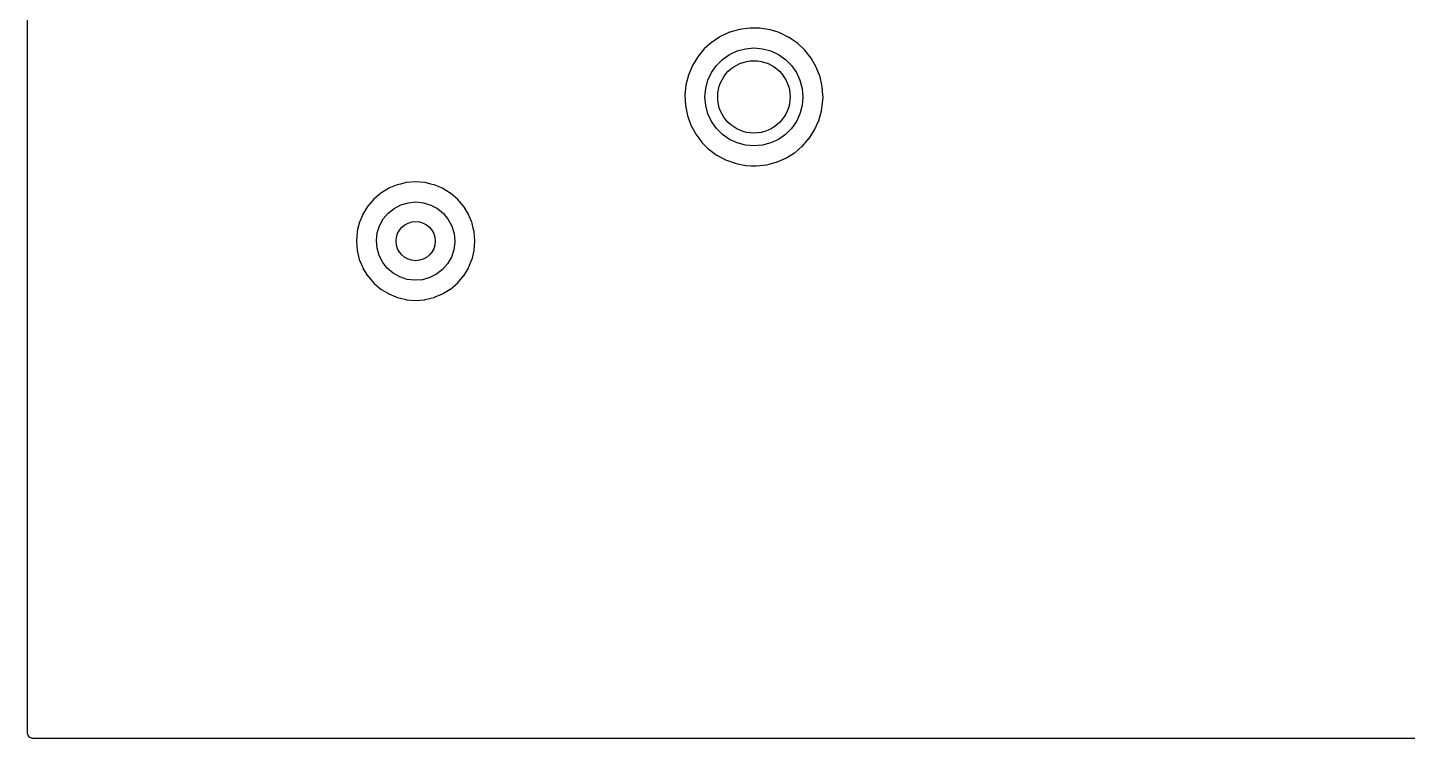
# Model space of a CAD drawing. Extents: x 51 to 243, y -135 to -54.
# Drawn here: x 51.31 to 86.53, y -135.38 to -117.23 of the extents above; entities that cross this region are included whole.
import ezdxf

# ---------------------------------------------------------------- set-up
doc = ezdxf.new("R2010")
doc.units = 0
doc.layers.add('BLACK', color=7, linetype='CONTINUOUS')

msp = doc.modelspace()

# ---------------------------------------------------------------- linework, layer by layer
at = {"layer": 'BLACK', "linetype": 'CONTINUOUS'}
for p, q in [((51.3085, -135.255), (51.3085, -53.9745)), ((69.4834, -117.275), (69.2324, -117.348)), ((69.7423, -117.24), (69.4834, -117.275)), ((69.747, -117.24), (69.7423, -117.24)), ((69.8899, -117.242), (69.747, -117.24)), ((69.747, -117.24), (69.747, -117.24)), ((70.0037, -117.243), (69.8899, -117.242)), ((70.2617, -117.285), (70.0037, -117.243)), ((70.2661, -117.287), (70.2617, -117.285)), ((70.4644, -117.35), (70.2661, -117.287)), ((68.7765, -117.601), (68.5815, -117.775)), ((68.7804, -117.598), (68.7765, -117.601)), ((68.9561, -117.483), (68.7804, -117.598)), ((68.7804, -117.598), (68.7804, -117.598)), ((68.9951, -117.458), (68.9561, -117.483)), ((69.1917, -117.367), (68.9951, -117.458)), ((69.2282, -117.35), (69.1917, -117.367)), ((69.2324, -117.348), (69.2282, -117.35)), ((69.2282, -117.35), (69.2282, -117.35)), ((70.5106, -117.365), (70.4644, -117.35)), ((70.5148, -117.367), (70.5106, -117.365)), ((70.7408, -117.479), (70.5148, -117.367)), ((70.5148, -117.367), (70.5148, -117.367)), ((70.745, -117.481), (70.7408, -117.479)), ((70.7488, -117.483), (70.745, -117.481)), ((70.7489, -117.483), (70.7488, -117.483)), ((70.8074, -117.524), (70.7489, -117.483)), ((70.9598, -117.63), (70.8074, -117.524)), ((71.1501, -117.809), (70.9598, -117.63)), ((68.4144, -117.976), (68.2788, -118.199)), ((68.5815, -117.775), (68.4144, -117.976)), ((69.0465, -118.042), (69.225, -117.917)), ((69.225, -117.917), (69.4225, -117.825)), ((69.4225, -117.825), (69.6329, -117.769)), ((69.6329, -117.769), (69.85, -117.75)), ((69.85, -117.75), (70.0671, -117.769)), ((70.0671, -117.769), (70.2775, -117.825)), ((70.2775, -117.825), (70.475, -117.917)), ((70.475, -117.917), (70.6535, -118.042)), ((71.312, -118.014), (71.1501, -117.809)), ((68.2788, -118.199), (68.1777, -118.44)), ((68.7675, -118.375), (68.8924, -118.197)), ((68.8924, -118.197), (69.0465, -118.042)), ((70.6535, -118.042), (70.8076, -118.197)), ((70.8076, -118.197), (70.9325, -118.375)), ((71.4416, -118.241), (71.312, -118.014)), ((71.5364, -118.484), (71.4416, -118.241)), ((68.1134, -118.694), (68.0872, -118.954)), ((68.1777, -118.44), (68.1134, -118.694)), ((68.619, -118.783), (68.6754, -118.572)), ((68.6754, -118.572), (68.7675, -118.375)), ((70.9325, -118.375), (71.0246, -118.572)), ((71.0246, -118.572), (71.081, -118.783)), ((71.5374, -118.489), (71.5364, -118.484)), ((71.5827, -118.689), (71.5374, -118.489)), ((71.5941, -118.739), (71.5827, -118.689)), ((68.0872, -118.954), (68.0997, -119.215)), ((68.6, -119), (68.619, -118.783)), ((68.619, -119.217), (68.6, -119)), ((71.081, -118.783), (71.1, -119)), ((71.1, -119), (71.081, -119.217)), ((71.61, -118.954), (71.5941, -118.739)), ((71.6134, -119), (71.61, -118.954)), ((71.611, -119.092), (71.6134, -119)), ((68.0997, -119.215), (68.1507, -119.471)), ((68.6754, -119.428), (68.619, -119.217)), ((71.081, -119.217), (71.0246, -119.428)), ((71.5071, -119.603), (71.578, -119.352)), ((71.578, -119.352), (71.5948, -119.219)), ((71.5948, -119.219), (71.6106, -119.095)), ((71.6106, -119.095), (71.611, -119.092)), ((71.6106, -119.095), (71.6106, -119.095)), ((68.1507, -119.471), (68.239, -119.717)), ((68.239, -119.717), (68.2412, -119.721)), ((68.2412, -119.721), (68.3058, -119.841)), ((68.7675, -119.625), (68.6754, -119.428)), ((68.8924, -119.803), (68.7675, -119.625)), ((70.9325, -119.625), (70.8076, -119.803)), ((71.0246, -119.428), (70.9325, -119.625)), ((71.3997, -119.841), (71.5071, -119.603)), ((68.3058, -119.841), (68.3627, -119.947)), ((68.3627, -119.947), (68.3655, -119.951)), ((68.3655, -119.951), (68.3655, -119.951)), ((68.3655, -119.951), (68.5163, -120.153)), ((69.0465, -119.958), (68.8924, -119.803)), ((69.225, -120.083), (69.0465, -119.958)), ((69.4225, -120.175), (69.225, -120.083)), ((70.475, -120.083), (70.2775, -120.175)), ((70.6535, -119.958), (70.475, -120.083)), ((70.8076, -119.803), (70.6535, -119.958)), ((71.1777, -120.153), (71.2553, -120.065)), ((71.2553, -120.065), (71.2583, -120.061)), ((71.2553, -120.065), (71.2553, -120.065)), ((71.2583, -120.061), (71.3997, -119.841)), ((68.5163, -120.153), (68.5163, -120.153)), ((68.5163, -120.153), (68.5191, -120.157)), ((68.5191, -120.157), (68.5224, -120.16)), ((68.5224, -120.16), (68.5224, -120.16)), ((68.5224, -120.16), (68.7014, -120.338)), ((68.7014, -120.338), (68.7047, -120.341)), ((68.7047, -120.341), (68.7085, -120.344)), ((68.7085, -120.344), (68.7085, -120.344)), ((68.7085, -120.344), (68.9117, -120.493)), ((69.6329, -120.231), (69.4225, -120.175)), ((69.85, -120.25), (69.6329, -120.231)), ((70.0671, -120.231), (69.85, -120.25)), ((70.2775, -120.175), (70.0671, -120.231)), ((70.7032, -120.54), (70.8825, -120.429)), ((70.8825, -120.429), (70.8865, -120.427)), ((70.8825, -120.429), (70.8825, -120.429)), ((70.8865, -120.427), (70.8901, -120.424)), ((70.8901, -120.424), (71.0824, -120.261)), ((70.8901, -120.424), (70.8901, -120.424)), ((71.0824, -120.261), (71.086, -120.258)), ((71.0824, -120.261), (71.0824, -120.261)), ((71.086, -120.258), (71.1777, -120.153)), ((68.9117, -120.493), (68.9155, -120.495)), ((68.9155, -120.495), (68.9197, -120.498)), ((68.9197, -120.498), (68.9197, -120.498)), ((68.9197, -120.498), (69.1427, -120.615)), ((69.1427, -120.615), (69.1427, -120.615)), ((69.1427, -120.615), (69.1468, -120.617)), ((69.1468, -120.617), (69.3936, -120.703)), ((69.3936, -120.703), (69.3982, -120.704)), ((69.3982, -120.704), (69.6458, -120.751)), ((69.6458, -120.751), (69.6458, -120.751)), ((69.6458, -120.751), (69.6504, -120.752)), ((69.6504, -120.752), (69.781, -120.757)), ((69.781, -120.757), (69.9069, -120.762)), ((69.9069, -120.762), (69.9069, -120.762)), ((69.9069, -120.762), (69.9115, -120.762)), ((69.9115, -120.762), (69.9987, -120.753)), ((69.9987, -120.753), (70.1667, -120.734)), ((70.1667, -120.734), (70.1667, -120.734)), ((70.1667, -120.734), (70.1714, -120.734)), ((70.1714, -120.734), (70.1759, -120.733)), ((70.1759, -120.733), (70.4196, -120.669)), ((70.4196, -120.669), (70.4241, -120.667)), ((70.4196, -120.669), (70.4196, -120.669)), ((70.4241, -120.667), (70.6643, -120.564)), ((70.6643, -120.564), (70.7032, -120.54)), ((60.3246, -121.458), (60.144, -121.612)), ((60.3288, -121.455), (60.3246, -121.458)), ((60.5228, -121.336), (60.3288, -121.455)), ((60.3288, -121.455), (60.3288, -121.455)), ((60.527, -121.334), (60.5228, -121.336)), ((60.5316, -121.332), (60.527, -121.334)), ((60.7418, -121.245), (60.5316, -121.332)), ((60.5316, -121.332), (60.5316, -121.332)), ((60.7464, -121.243), (60.7418, -121.245)), ((60.7418, -121.245), (60.7418, -121.245)), ((60.8266, -121.224), (60.7464, -121.243)), ((60.9725, -121.189), (60.8266, -121.224)), ((60.9773, -121.187), (60.9725, -121.189)), ((60.9725, -121.189), (60.9725, -121.189)), ((61.214, -121.169), (60.9773, -121.187)), ((61.4507, -121.187), (61.214, -121.169)), ((61.4555, -121.189), (61.4507, -121.187)), ((61.6014, -121.224), (61.4555, -121.189)), ((61.4555, -121.189), (61.4555, -121.189)), ((61.6816, -121.243), (61.6014, -121.224)), ((61.6862, -121.245), (61.6816, -121.243)), ((61.8964, -121.332), (61.6862, -121.245)), ((61.6862, -121.245), (61.6862, -121.245)), ((61.901, -121.334), (61.8964, -121.332)), ((61.8964, -121.332), (61.8964, -121.332)), ((61.9052, -121.336), (61.901, -121.334)), ((62.0992, -121.455), (61.9052, -121.336)), ((62.1034, -121.458), (62.0992, -121.455)), ((62.0992, -121.455), (62.0992, -121.455)), ((62.284, -121.612), (62.1034, -121.458)), ((59.9872, -121.797), (59.9077, -121.927)), ((59.9898, -121.793), (59.9872, -121.797)), ((59.9872, -121.797), (59.9872, -121.797)), ((60.144, -121.612), (59.9898, -121.793)), ((60.5143, -121.968), (60.6664, -121.845)), ((60.6664, -121.845), (60.8394, -121.755)), ((60.8394, -121.755), (61.0266, -121.7)), ((61.0266, -121.7), (61.221, -121.682)), ((61.221, -121.682), (61.4151, -121.702)), ((61.4151, -121.702), (61.6015, -121.76)), ((61.6015, -121.76), (61.7732, -121.853)), ((61.7732, -121.853), (61.9236, -121.977)), ((62.4382, -121.793), (62.284, -121.612)), ((62.4408, -121.797), (62.4382, -121.793)), ((62.5203, -121.927), (62.4408, -121.797)), ((62.4408, -121.797), (62.4408, -121.797)), ((59.7749, -122.214), (59.7703, -122.234)), ((59.7875, -122.184), (59.7749, -122.214)), ((59.8639, -122), (59.7875, -122.184)), ((59.8658, -121.995), (59.8639, -122)), ((59.8639, -122), (59.8639, -122)), ((59.9077, -121.927), (59.8658, -121.995)), ((60.2949, -122.288), (60.3889, -122.117)), ((60.3889, -122.117), (60.5143, -121.968)), ((61.9236, -121.977), (62.0469, -122.129)), ((62.0469, -122.129), (62.1385, -122.301)), ((62.5622, -121.995), (62.5203, -121.927)), ((62.5641, -122), (62.5622, -121.995)), ((62.6405, -122.184), (62.5641, -122)), ((62.5641, -122), (62.5641, -122)), ((62.6531, -122.214), (62.6405, -122.184)), ((62.6577, -122.234), (62.6531, -122.214)), ((59.7195, -122.445), (59.7008, -122.682)), ((59.7417, -122.353), (59.7195, -122.445)), ((59.7703, -122.234), (59.7417, -122.353)), ((60.2141, -122.668), (60.2359, -122.474)), ((60.2359, -122.474), (60.2949, -122.288)), ((62.1385, -122.301), (62.195, -122.488)), ((62.195, -122.488), (62.214, -122.682)), ((62.6863, -122.353), (62.6577, -122.234)), ((62.7085, -122.445), (62.6863, -122.353)), ((62.7272, -122.682), (62.7085, -122.445)), ((59.7008, -122.682), (59.7195, -122.919)), ((59.7195, -122.919), (59.7749, -123.15)), ((60.2304, -122.863), (60.2141, -122.668)), ((60.2842, -123.05), (60.2304, -122.863)), ((62.1891, -122.904), (62.1275, -123.089)), ((62.2136, -122.71), (62.1891, -122.904)), ((62.214, -122.682), (62.2136, -122.71)), ((62.6531, -123.15), (62.7085, -122.919)), ((62.7085, -122.919), (62.7272, -122.682)), ((59.7749, -123.15), (59.7768, -123.154)), ((59.7768, -123.154), (59.7768, -123.154)), ((59.7768, -123.154), (59.8545, -123.342)), ((60.3734, -123.224), (60.2842, -123.05)), ((60.4947, -123.377), (60.3734, -123.224)), ((62.0311, -123.258), (61.9036, -123.406)), ((62.1275, -123.089), (62.0311, -123.258)), ((62.5735, -123.342), (62.6512, -123.154)), ((62.6512, -123.154), (62.6531, -123.15)), ((62.6512, -123.154), (62.6512, -123.154)), ((59.8545, -123.342), (59.8658, -123.369)), ((59.8658, -123.369), (59.8683, -123.373)), ((59.8683, -123.373), (59.9872, -123.567)), ((59.9872, -123.567), (59.9872, -123.567)), ((59.9872, -123.567), (59.9898, -123.571)), ((59.9898, -123.571), (60.144, -123.752)), ((60.6433, -123.503), (60.4947, -123.377)), ((60.8137, -123.598), (60.6433, -123.503)), ((60.9993, -123.659), (60.8137, -123.598)), ((61.5756, -123.614), (61.3876, -123.667)), ((61.7498, -123.526), (61.5756, -123.614)), ((61.9036, -123.406), (61.7498, -123.526)), ((62.284, -123.752), (62.4382, -123.571)), ((62.4382, -123.571), (62.4408, -123.567)), ((62.4408, -123.567), (62.5597, -123.373)), ((62.4408, -123.567), (62.4408, -123.567)), ((62.5597, -123.373), (62.5622, -123.369)), ((62.5622, -123.369), (62.5735, -123.342)), ((60.144, -123.752), (60.3246, -123.906)), ((60.3246, -123.906), (60.3288, -123.909)), ((60.3288, -123.909), (60.3288, -123.909)), ((60.3288, -123.909), (60.5027, -124.015)), ((61.1931, -123.682), (60.9993, -123.659)), ((61.3876, -123.667), (61.1931, -123.682)), ((61.9253, -124.015), (62.0992, -123.909)), ((62.0992, -123.909), (62.1034, -123.906)), ((62.0992, -123.909), (62.0992, -123.909)), ((62.1034, -123.906), (62.284, -123.752)), ((60.5027, -124.015), (60.527, -124.03)), ((60.527, -124.03), (60.5316, -124.032)), ((60.5316, -124.032), (60.5316, -124.032)), ((60.5316, -124.032), (60.7115, -124.107)), ((60.7115, -124.107), (60.7464, -124.121)), ((60.7464, -124.121), (60.8266, -124.14)), ((60.8266, -124.14), (60.9725, -124.175)), ((60.9725, -124.175), (60.9725, -124.175)), ((60.9725, -124.175), (60.9773, -124.177)), ((60.9773, -124.177), (61.214, -124.195)), ((61.214, -124.195), (61.4507, -124.177)), ((61.4507, -124.177), (61.4555, -124.175)), ((61.4555, -124.175), (61.6014, -124.14)), ((61.4555, -124.175), (61.4555, -124.175)), ((61.6014, -124.14), (61.6816, -124.121)), ((61.6816, -124.121), (61.7165, -124.107)), ((61.7165, -124.107), (61.8964, -124.032)), ((61.8964, -124.032), (61.901, -124.03)), ((61.8964, -124.032), (61.8964, -124.032)), ((61.901, -124.03), (61.9253, -124.015)), ((51.3199, -135.308), (51.3085, -135.255)), ((51.3664, -135.361), (51.3199, -135.308)), ((51.4345, -135.381), (51.3664, -135.361)), ((243.206, -135.381), (51.4345, -135.381))]:
    msp.add_line(p, q, dxfattribs=at)
at = {"layer": 'BLACK'}
for centre, radius in [((69.85, -119), 0.925), ((61.214, -122.682), 0.5)]:
    msp.add_circle(centre, radius, dxfattribs=at)

doc.saveas('drawing.dxf')
